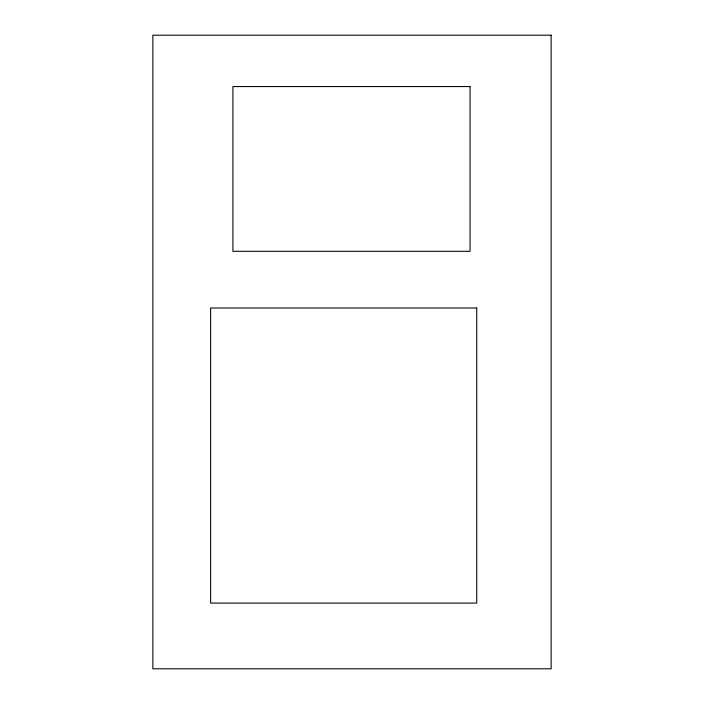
<?xml version="1.0" encoding="UTF-8"?>
<svg xmlns="http://www.w3.org/2000/svg" width="704" height="704" viewBox="0 0 704 704"><rect width="100%" height="100%" fill="white"/><g stroke="black" fill="none" stroke-linecap="round" stroke-linejoin="round"><path stroke-width="1.06" d="M551.135 35.2L152.865 35.2L152.865 668.8L551.135 668.8L551.135 35.2M470.061 86.566L232.918 86.566L232.918 251.302L470.061 251.302L470.061 86.566M476.731 308.009L210.619 308.009L210.619 603.082L476.731 603.082L476.731 308.009"/></g></svg>
